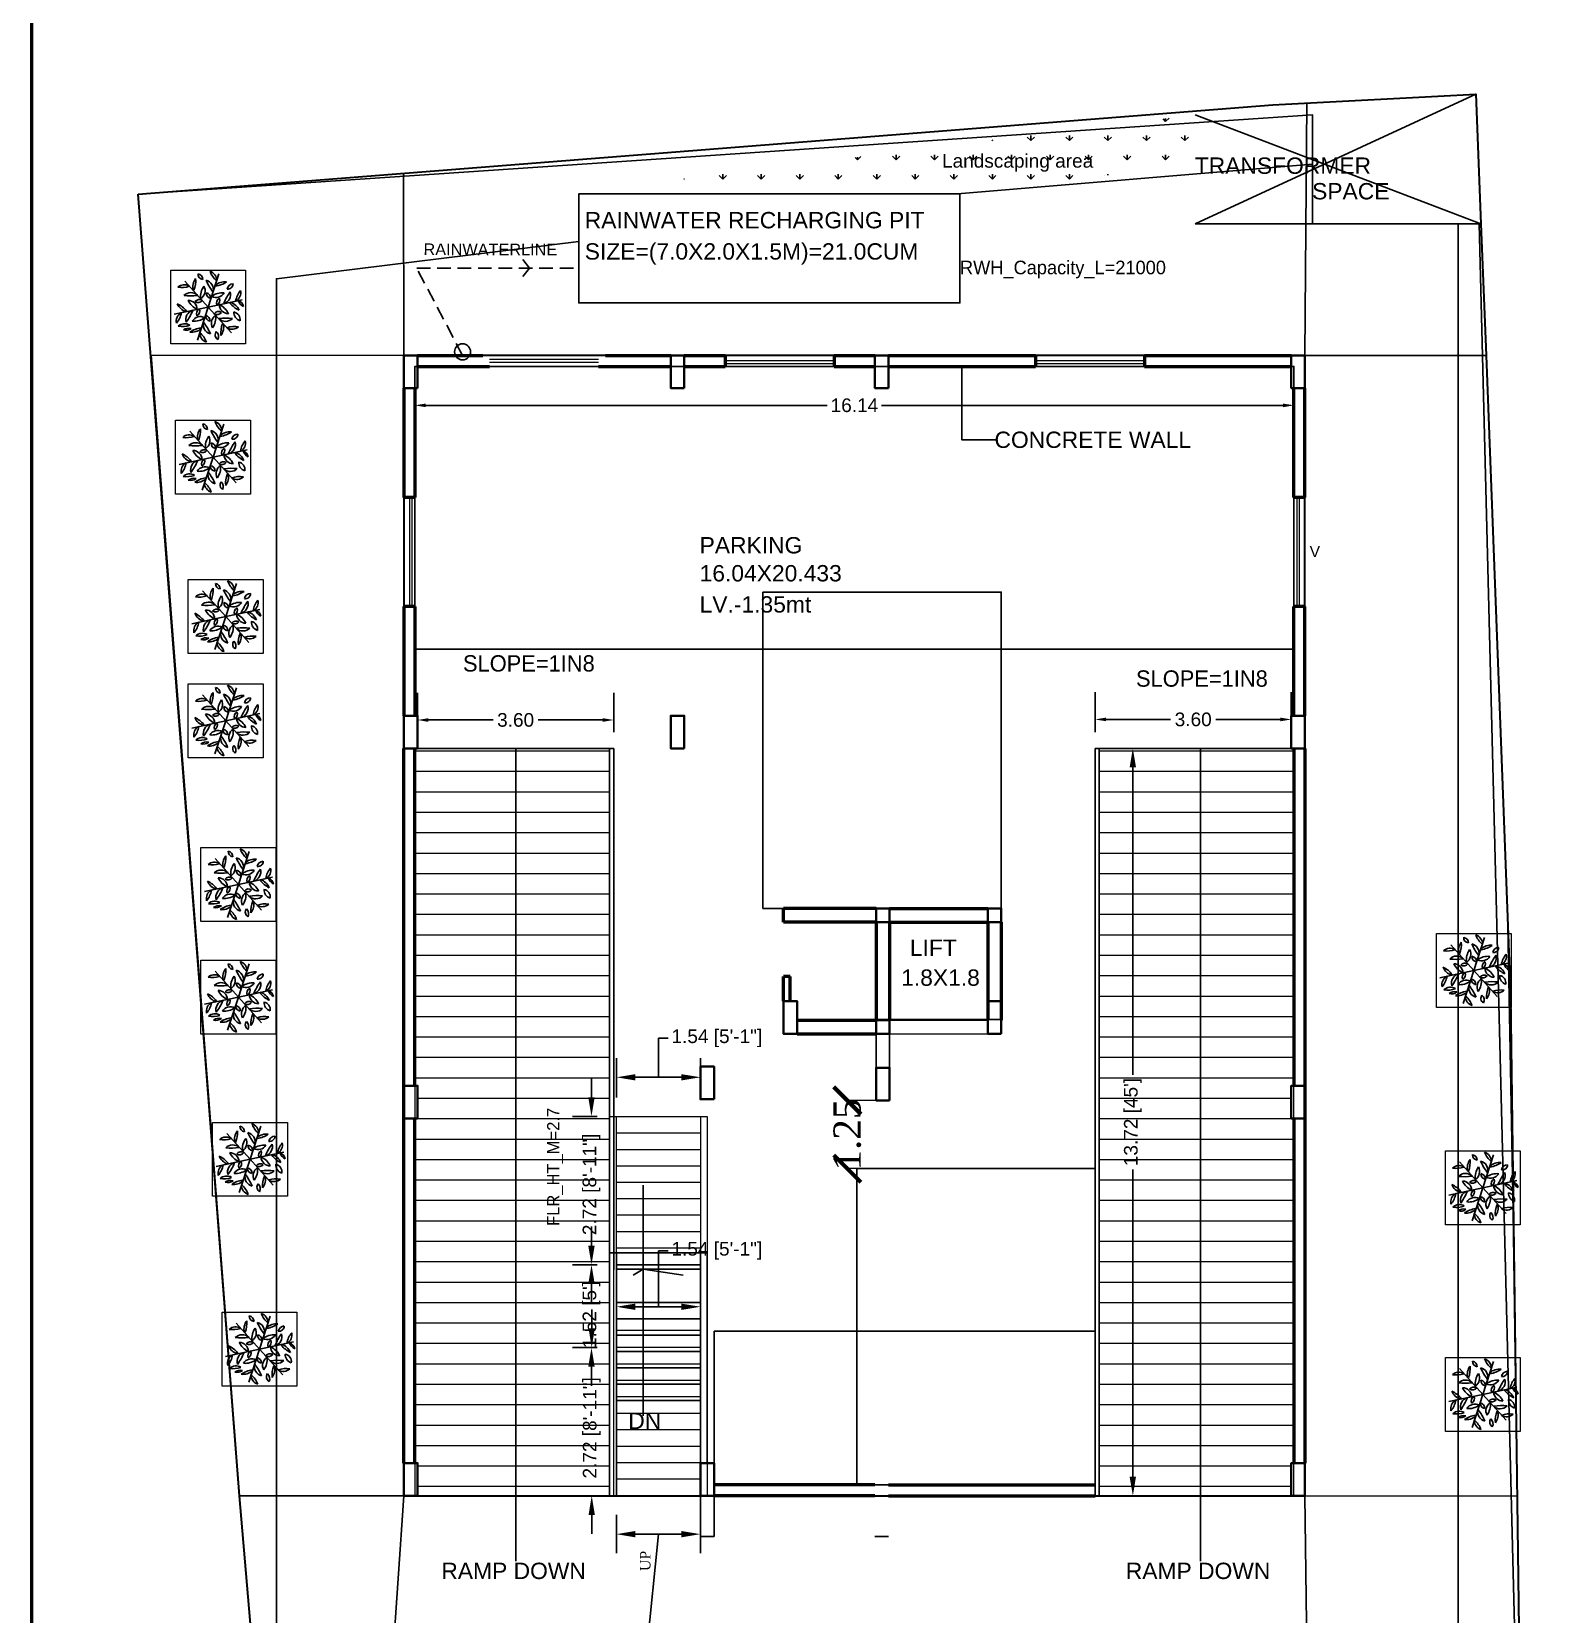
# Model space of a CAD drawing. Header units: metres. Extents: x 1218 to 1385, y 326 to 504.
# Drawn here: x 1217.89 to 1245.79, y 443.17 to 472.23 of the extents above; entities that cross this region are included whole.
import ezdxf

# ---------------------------------------------------------------- set-up
doc = ezdxf.new("R2010")
doc.units = ezdxf.units.M
doc.header["$MEASUREMENT"] = 0
for name, pattern in [('ACAD_ISO02W100', [15, 12, -3]), ('CONTINULUS', [0]), ('DASHED', [0]), ('DASHED2', [0.375, 0.25, -0.125])]:
    doc.linetypes.add(name, pattern=pattern)
doc.layers.add('BLK_1_COVERED_AREA', color=140, linetype='Continuous', lineweight=30, true_color=0x00bfff)
doc.layers.add('BLK_1_FLR_-1_STAIR_2_FLIGHT_1', color=7, linetype='Continuous', lineweight=0, true_color=0xffffff)
for name, color, linetype, lineweight in [('BLK_1_FLR_-1_BLT_UP_AREA', 41, 'DASHED', 9), ('BLK_1_FLR_-1_EXIT_WIDTH_DOOR', 7, 'Continuous', 0), ('BLK_1_FLR_-1_LIFT_1', 1, 'DASHED', 9), ('BLK_1_FLR_-1_STAIR_2', 7, 'Continuous', 0), ('BLK_1_FLR_-1_STAIR_2_FLIGHT_2', 7, 'Continuous', 0), ('BLK_1_FLR_-1_STAIR_2_LANDING_1', 7, 'Continuous', 0), ('BLK_1_FLR_0_VEHICLERAMP_1', 7, 'Continuous', 0), ('BLK_1_FLR_0_VEHICLERAMP_2', 7, 'Continuous', 0), ('BLK_1_LVL_0_BLDG_FOOT_PRINT', 1, 'DASHED', 9), ('FUR', 32, 'Continuous', 15), ('PLANTATION_TREECOVER', 7, 'Continuous', 0), ('PLOT_BOUNDARY', 3, 'Continuous', 30), ('TEXX', 4, 'Continuous', 35), ('wall', 92, 'Continuous', 50), ('win', 40, 'Continuous', 20)]:
    doc.layers.add(name, color=color, linetype=linetype, lineweight=lineweight)
for name, color, linetype, plot in [('BLK_1_FLR_-1_COVERED_PARKING', 7, 'Continuous', False), ('BLK_1_LVL_0_FRONT_SETBACK', 2, 'Continuous', False), ('BLK_1_LVL_0_REAR_SETBACK', 11, 'Continuous', False), ('BLK_1_LVL_0_SIDE_SETBACK1', 171, 'Continuous', False), ('RWH', 4, 'Continuous', False), ('SPECIAL_PARKING', 7, 'Continuous', False), ('TWO_WHEELER_PARKING', 7, 'Continuous', False)]:
    doc.layers.add(name, color=color, linetype=linetype, plot=plot)
doc.layers.add('BLK_1_LVL_0_SIDE_SETBACK2', color=7, linetype='Continuous', true_color=0x00cc33, plot=False)
for name, color, linetype in [('BLK_1_PLANTATION_GREENSTRIP', 7, 'Continuous'), ('DA parking', 7, 'Continuous'), ('Legend', 7, 'Continuous'), ('Text', 7, 'Continuous'), ('TREE', 94, 'Continuous')]:
    doc.layers.add(name, color=color, linetype=linetype)
doc.styles.add('MONOTXT', font='txt')
doc.styles.add('MtXpl_Georgia', font='georgiab.ttf')
doc.styles.add('PreDCRFont', font='arial.ttf', dxfattribs={"height": 0.25})
doc.styles.add('style2', font='arial.ttf', dxfattribs={"height": 0.25})
doc.styles.add('TNR', font='times.ttf', dxfattribs={"height": 0.5})
doc.dimstyles.new('ARCHANA', dxfattribs={"dimscale": 0, "dimtxt": 0.5, "dimasz": 0.5, "dimexe": 0, "dimexo": 0, "dimgap": 0, "dimtad": 0, "dimzin": 0, "dimdsep": 46, "dimtxsty": 'TNR', "dimblk": 'ARCHTICK', "dimcen": 0.09, "dimclrd": 36, "dimclre": 36, "dimclrt": 7, "dimadec": 0, "dimazin": 0, "dimtfac": 1, "dimtofl": 0, "dimtmove": 0, "dimatfit": 3, "dimldrblk": 'ARCHTICK', "dimfxl": 1, "dimfrac": 2, "dimtolj": 1, "dimtzin": 0, "dimlwd": -1, "dimlwe": -1, "dimarcsym": 0})
doc.dimstyles.new('Copy of Standard2', dxfattribs={"dimtxt": 0.25, "dimasz": 0.2, "dimexe": 0.5, "dimexo": 0.3, "dimgap": 0.09, "dimtad": 0, "dimtoh": 1, "dimzin": 0, "dimdsep": 46, "dimtxsty": 'PreDCRFont', "dimcen": 0.025, "dimdle": 0.1, "dimadec": 0, "dimazin": 0, "dimtfac": 1, "dimtofl": 0, "dimtmove": 2, "dimatfit": 3, "dimfxl": 0.18, "dimtolj": 1, "dimtzin": 0, "dimarcsym": 0})
doc.dimstyles.get("Standard").update_dxf_attribs({"dimtxt": 0.25, "dimasz": 0.35, "dimexe": 0.35, "dimexo": 0.35, "dimgap": 0.09, "dimtad": 0, "dimtoh": 1, "dimzin": 0, "dimdsep": 46, "dimtxsty": 'style2', "dimcen": 0.09, "dimadec": 0, "dimazin": 0, "dimtfac": 1, "dimtofl": 0, "dimtmove": 1, "dimatfit": 3, "dimfxl": 0.18, "dimtolj": 1, "dimtzin": 0, "dimarcsym": 0})
pattern_1 = [(180, (43.06304, -10.10116), (-1e-16, -0.375), [])]
pattern_2 = [(90, (55.36685, 0), (-0.35355339, 0.35355339), [0.09375, -0.61335678]), (45, (55.36685, 0), (-0.3535534, 0.3535534), [0.09375, -0.40625]), (135, (55.36685, 0), (-0.3535534, -0.3535534), [0.09375, -0.40625])]

# ---------------------------------------------------------------- blocks, each defined once
blk = doc.blocks.new('*D176')
at = {"layer": 'Defpoints', "color": 0, "transparency": 16777216}
for p in [(1228.576, 459.591), (1224.976, 459.07), (1228.576, 459.07)]:
    blk.add_point(p, dxfattribs=at)
at = {"layer": 'Text', "color": 0, "lineweight": -2, "transparency": 16777216}
for p, q in [((1224.976, 459.37), (1224.976, 460.091)), ((1228.576, 459.37), (1228.576, 460.091)), ((1225.176, 459.591), (1226.362, 459.591)), ((1228.376, 459.591), (1227.19, 459.591))]:
    blk.add_line(p, q, dxfattribs=at)
at = {"layer": 'Text', "color": 0, "transparency": 16777216}
for points in [[(1225.176, 459.624), (1225.176, 459.557), (1224.976, 459.591)], [(1228.376, 459.624), (1228.376, 459.557), (1228.576, 459.591)]]:
    blk.add_solid(points, dxfattribs=at)
at = {"layer": 'Text', "color": 0, "transparency": 16777216, "insert": (1226.776, 459.591), "char_height": 0.25, "attachment_point": 5, "style": 'PreDCRFont'}
blk.add_mtext('\\A1;3.60', dxfattribs=at)
blk = doc.blocks.new('*D175')
at = {"layer": 'Defpoints', "color": 0, "transparency": 16777216}
for p in [(1241.016, 459.601), (1237.416, 459.07), (1241.016, 459.07)]:
    blk.add_point(p, dxfattribs=at)
at = {"layer": 'Text', "color": 0, "lineweight": -2, "transparency": 16777216}
for p, q in [((1237.416, 459.37), (1237.416, 460.101)), ((1241.016, 459.37), (1241.016, 460.101)), ((1237.616, 459.601), (1238.802, 459.601)), ((1240.816, 459.601), (1239.63, 459.601))]:
    blk.add_line(p, q, dxfattribs=at)
at = {"layer": 'Text', "color": 0, "transparency": 16777216}
for points in [[(1237.616, 459.635), (1237.616, 459.568), (1237.416, 459.601)], [(1240.816, 459.635), (1240.816, 459.568), (1241.016, 459.601)]]:
    blk.add_solid(points, dxfattribs=at)
at = {"layer": 'Text', "color": 0, "transparency": 16777216, "insert": (1239.216, 459.601), "char_height": 0.25, "attachment_point": 5, "style": 'PreDCRFont'}
blk.add_mtext('\\A1;3.60', dxfattribs=at)
blk = doc.blocks.new('*D177')
at = {"layer": 'Defpoints', "color": 0, "linetype": 'Continuous', "transparency": 16777216}
for p in [(1237.416, 459.07), (1237.416, 445.35), (1238.108, 445.35)]:
    blk.add_point(p, dxfattribs=at)
at = {"layer": 'win', "color": 0, "linetype": 'Continuous', "lineweight": -2, "transparency": 16777216}
for p, q in [((1237.958, 459.07), (1238.458, 459.07)), ((1238.108, 458.72), (1238.108, 453.079)), ((1238.108, 445.7), (1238.108, 451.34)), ((1237.958, 445.35), (1238.458, 445.35))]:
    blk.add_line(p, q, dxfattribs=at)
at = {"layer": 'win', "color": 0, "linetype": 'Continuous', "transparency": 16777216}
for points in [[(1238.049, 458.72), (1238.166, 458.72), (1238.108, 459.07)], [(1238.049, 445.7), (1238.166, 445.7), (1238.108, 445.35)]]:
    blk.add_solid(points, dxfattribs=at)
at = {"layer": 'win', "color": 0, "linetype": 'Continuous', "transparency": 16777216, "insert": (1238.108, 452.21), "char_height": 0.25, "attachment_point": 5, "rotation": 90, "style": 'style2'}
blk.add_mtext("\\A1;13.72 [45']", dxfattribs=at)
blk = doc.blocks.new('*D174')
at = {"layer": 'Defpoints', "color": 0, "transparency": 16777216}
for p in [(1224.926, 465.683), (1241.066, 465.683), (1241.066, 465.367)]:
    blk.add_point(p, dxfattribs=at)
at = {"layer": 'Text', "color": 0, "lineweight": -2, "transparency": 16777216}
for p, q in [((1224.926, 465.383), (1224.926, 464.867)), ((1225.126, 465.367), (1232.496, 465.367)), ((1240.866, 465.367), (1233.495, 465.367)), ((1241.066, 465.383), (1241.066, 464.867))]:
    blk.add_line(p, q, dxfattribs=at)
at = {"layer": 'Text', "color": 0, "transparency": 16777216}
for points in [[(1225.126, 465.4), (1225.126, 465.333), (1224.926, 465.367)], [(1240.866, 465.4), (1240.866, 465.333), (1241.066, 465.367)]]:
    blk.add_solid(points, dxfattribs=at)
at = {"layer": 'Text', "color": 0, "transparency": 16777216, "insert": (1232.996, 465.367), "char_height": 0.25, "attachment_point": 5, "style": 'PreDCRFont'}
blk.add_mtext('\\A1;16.14', dxfattribs=at)
blk = doc.blocks.new('*D169')
at = {"layer": 'BLK_1_FLR_-1_STAIR_2_FLIGHT_1', "color": 0, "lineweight": -2, "transparency": 16777216}
for p, q in [((1228.173, 448.421), (1228.173, 448.771)), ((1228.276, 448.071), (1227.823, 448.071)), ((1228.276, 445.35), (1227.823, 445.35)), ((1228.173, 445), (1228.173, 444.65))]:
    blk.add_line(p, q, dxfattribs=at)
at = {"layer": 'BLK_1_FLR_-1_STAIR_2_FLIGHT_1', "color": 0, "transparency": 16777216}
for points in [[(1228.115, 448.421), (1228.231, 448.421), (1228.173, 448.071)], [(1228.115, 445), (1228.231, 445), (1228.173, 445.35)]]:
    blk.add_solid(points, dxfattribs=at)
at = {"layer": 'Defpoints', "color": 0, "transparency": 16777216}
for p in [(1228.173, 448.071), (1228.626, 448.071), (1228.626, 445.35)]:
    blk.add_point(p, dxfattribs=at)
at = {"layer": 'BLK_1_FLR_-1_STAIR_2_FLIGHT_1', "color": 0, "transparency": 16777216, "insert": (1228.173, 446.597), "char_height": 0.25, "attachment_point": 5, "rotation": 90, "style": 'style2'}
blk.add_mtext('\\A1;2.72 [8\'-11"]', dxfattribs=at)
blk = doc.blocks.new('*D170')
at = {"layer": 'BLK_1_FLR_-1_STAIR_2_FLIGHT_1', "color": 0, "lineweight": -2, "transparency": 16777216}
for p, q in [((1228.626, 445), (1228.626, 444.295)), ((1230.168, 445), (1230.168, 444.295)), ((1228.976, 444.645), (1229.818, 444.645)), ((1229.397, 444.645), (1229.096, 441.676)), ((1229.096, 441.676), (1228.916, 441.676))]:
    blk.add_line(p, q, dxfattribs=at)
at = {"layer": 'BLK_1_FLR_-1_STAIR_2_FLIGHT_1', "color": 0, "transparency": 16777216}
for points in [[(1228.976, 444.704), (1228.976, 444.587), (1228.626, 444.645)], [(1229.818, 444.704), (1229.818, 444.587), (1230.168, 444.645)]]:
    blk.add_solid(points, dxfattribs=at)
at = {"layer": 'Defpoints', "color": 0, "transparency": 16777216}
for p in [(1228.626, 445.35), (1230.168, 445.35), (1230.168, 444.645)]:
    blk.add_point(p, dxfattribs=at)
at = {"layer": 'BLK_1_FLR_-1_STAIR_2_FLIGHT_1', "color": 0, "transparency": 16777216, "insert": (1228.023, 441.676), "char_height": 0.25, "attachment_point": 5, "style": 'style2'}
blk.add_mtext('\\A1;1.54 [5\'-1"]', dxfattribs=at)
blk = doc.blocks.new('*D171')
at = {"layer": 'BLK_1_FLR_-1_STAIR_2_FLIGHT_2', "color": 0, "lineweight": -2, "transparency": 16777216}
for p, q in [((1228.169, 452.663), (1228.169, 453.013)), ((1228.276, 452.313), (1227.819, 452.313)), ((1228.276, 449.591), (1227.819, 449.591)), ((1228.169, 449.241), (1228.169, 448.891))]:
    blk.add_line(p, q, dxfattribs=at)
at = {"layer": 'BLK_1_FLR_-1_STAIR_2_FLIGHT_2', "color": 0, "transparency": 16777216}
for points in [[(1228.11, 452.663), (1228.227, 452.663), (1228.169, 452.313)], [(1228.11, 449.241), (1228.227, 449.241), (1228.169, 449.591)]]:
    blk.add_solid(points, dxfattribs=at)
at = {"layer": 'Defpoints', "color": 0, "transparency": 16777216}
for p in [(1228.626, 452.313), (1228.169, 449.591), (1228.626, 449.591)]:
    blk.add_point(p, dxfattribs=at)
at = {"layer": 'BLK_1_FLR_-1_STAIR_2_FLIGHT_2', "color": 0, "transparency": 16777216, "insert": (1228.169, 451.065), "char_height": 0.25, "attachment_point": 5, "rotation": 90, "style": 'style2'}
blk.add_mtext('\\A1;2.72 [8\'-11"]', dxfattribs=at)
blk = doc.blocks.new('*D172')
at = {"layer": 'BLK_1_FLR_-1_STAIR_2_FLIGHT_2', "color": 0, "lineweight": -2, "transparency": 16777216}
for p, q in [((1229.397, 453.032), (1229.397, 453.748)), ((1229.397, 453.748), (1229.577, 453.748)), ((1228.626, 452.663), (1228.626, 453.382)), ((1230.168, 452.663), (1230.168, 453.382)), ((1228.976, 453.032), (1229.818, 453.032))]:
    blk.add_line(p, q, dxfattribs=at)
at = {"layer": 'BLK_1_FLR_-1_STAIR_2_FLIGHT_2', "color": 0, "transparency": 16777216}
for points in [[(1228.976, 453.09), (1228.976, 452.974), (1228.626, 453.032)], [(1229.818, 453.09), (1229.818, 452.974), (1230.168, 453.032)]]:
    blk.add_solid(points, dxfattribs=at)
at = {"layer": 'Defpoints', "color": 0, "transparency": 16777216}
for p in [(1230.168, 453.032), (1228.626, 452.313), (1230.168, 452.313)]:
    blk.add_point(p, dxfattribs=at)
at = {"layer": 'BLK_1_FLR_-1_STAIR_2_FLIGHT_2', "color": 0, "transparency": 16777216, "insert": (1230.47, 453.748), "char_height": 0.25, "attachment_point": 5, "style": 'style2'}
blk.add_mtext('\\A1;1.54 [5\'-1"]', dxfattribs=at)
blk = doc.blocks.new('*D178')
at = {"layer": 'BLK_1_FLR_-1_STAIR_2_LANDING_1', "color": 0, "lineweight": -2, "transparency": 16777216}
for p, q in [((1229.397, 448.82), (1229.397, 449.846)), ((1229.397, 449.846), (1229.577, 449.846)), ((1228.626, 448.732), (1228.626, 449.17)), ((1230.168, 448.732), (1230.168, 449.17)), ((1229.818, 448.82), (1228.976, 448.82))]:
    blk.add_line(p, q, dxfattribs=at)
at = {"layer": 'BLK_1_FLR_-1_STAIR_2_LANDING_1', "color": 0, "transparency": 16777216}
for points in [[(1228.976, 448.878), (1228.976, 448.761), (1228.626, 448.82)], [(1229.818, 448.878), (1229.818, 448.761), (1230.168, 448.82)]]:
    blk.add_solid(points, dxfattribs=at)
at = {"layer": 'Defpoints', "color": 0, "transparency": 16777216}
for p in [(1228.626, 448.82), (1228.626, 448.382), (1230.168, 448.382)]:
    blk.add_point(p, dxfattribs=at)
at = {"layer": 'BLK_1_FLR_-1_STAIR_2_LANDING_1', "color": 0, "transparency": 16777216, "insert": (1230.47, 449.846), "char_height": 0.25, "attachment_point": 5, "style": 'style2'}
blk.add_mtext('\\A1;1.54 [5\'-1"]', dxfattribs=at)
blk = doc.blocks.new('*D173')
at = {"layer": 'BLK_1_FLR_-1_STAIR_2_LANDING_1', "color": 0, "lineweight": -2, "transparency": 16777216}
for p, q in [((1228.169, 449.941), (1228.169, 450.291)), ((1228.276, 449.591), (1227.819, 449.591)), ((1228.276, 448.071), (1227.819, 448.071)), ((1228.169, 447.721), (1228.169, 447.371))]:
    blk.add_line(p, q, dxfattribs=at)
at = {"layer": 'BLK_1_FLR_-1_STAIR_2_LANDING_1', "color": 0, "transparency": 16777216}
for points in [[(1228.11, 449.941), (1228.227, 449.941), (1228.169, 449.591)], [(1228.11, 447.721), (1228.227, 447.721), (1228.169, 448.071)]]:
    blk.add_solid(points, dxfattribs=at)
at = {"layer": 'Defpoints', "color": 0, "transparency": 16777216}
for p in [(1228.169, 449.591), (1228.626, 449.591), (1228.626, 448.071)]:
    blk.add_point(p, dxfattribs=at)
at = {"layer": 'BLK_1_FLR_-1_STAIR_2_LANDING_1', "color": 0, "transparency": 16777216, "insert": (1228.169, 448.676), "char_height": 0.25, "attachment_point": 5, "rotation": 90, "style": 'style2'}
blk.add_mtext("\\A1;1.52 [5']", dxfattribs=at)
blk = doc.blocks.new('A$C6F0F3F3F')
at = {"layer": 'TREE'}
for points in [[(11.43, 11.79, 0), (15.03, 22.9, 0)], [(11.43, 11.79, 0), (3.61, 20.47, 0)], [(11.43, 11.79, 0), (0, 9.36, 0)], [(11.43, 11.79, 0), (7.82, 0.68, 0)], [(11.43, 11.79, 0), (22.85, 14.22, 0)], [(11.43, 11.79, 0), (19.25, 3.11, 0)]]:
    blk.add_polyline3d(points, dxfattribs=at)
for centre, radius, start, end in [((11.12, 18.41), 4.91, 143.3521, 190.9965), ((-1.26, 20.59), 8.47, 338.197, 5.0866), ((9.76, 22.83), 1.77, 176.5427, 264.4723), ((7.67, 21.03), 1.93, 0.9077, 80.1073), ((19.33, 26.48), 7.79, 200.3878, 229.0632), ((11.02, 20.65), 3.28, 359.75, 72.0497), ((3.43, 16), 3.28, 59.75, 132.0497), ((2.53, 26.11), 7.79, 260.3878, 289.0632), ((5.62, 13.36), 3.27, 47.2702, 135.7188), ((15.09, 15.24), 6.23, 145.1527, 185.9348), ((7.19, 17.28), 3.18, 302.4729, 28.6145), ((27.78, 28.31), 18.68, 203.8113, 217.5003), ((9.89, 17.6), 3.27, 347.2702, 75.7188), ((12.53, 16.44), 1.77, 176.5427, 264.4723), ((10.44, 14.65), 1.93, 0.9077, 80.1073), ((16.25, 10.34), 6.23, 85.1527, 125.9348), ((14.06, 18.2), 3.18, 242.4729, 328.6145), ((17.01, 15.37), 4.91, 83.3521, 130.9965), ((12.71, 27.17), 8.47, 278.197, 305.0866), ((15.69, 16.03), 3.27, 287.2702, 15.7188), ((33.91, 5.89), 18.68, 143.8113, 157.5003), ((17.97, 19.6), 1.81, 262.8639, 358.5782), ((19.84, 17.43), 2.13, 91.7015, 169.7406), ((28.28, 12.33), 7.79, 140.3878, 169.0632), ((19.07, 16.61), 3.28, 299.75, 12.0497), ((-2.54, 5.21), 8.47, 38.197, 65.0866), ((5.54, 14.84), 4.91, 203.3521, 250.9965), ((5.3, 34.22), 18.68, 263.8113, 277.5003), ((7.16, 7.55), 3.27, 107.2702, 195.7188), ((4.56, 10.87), 3.18, 2.4729, 88.6145), ((10.27, 16.69), 6.23, 205.1527, 245.9348), ((8.46, 12.36), 1.93, 60.9077, 140.1073), ((7.95, 15.07), 1.77, 236.5427, 324.4723), ((9.45, 9.5), 1.93, 120.9077, 200.1073), ((6.85, 10.42), 1.77, 296.5427, 24.4723), ((16.01, 13.16), 1.77, 116.5427, 204.4723), ((13.41, 14.08), 1.93, 300.9077, 20.1073), ((12.58, 6.89), 6.23, 25.1527, 65.9348), ((18.29, 12.71), 3.18, 182.4729, 268.6145), ((25.39, 18.37), 8.47, 218.197, 245.0866), ((17.32, 8.74), 4.91, 23.3521, 70.9965), ((24.57, 14.82), 3.16, 196.0238, 246.0109), ((20.58, 11.34), 2.77, 12.2233, 69.8114), ((3.95, 7.01), 3.28, 119.75, 192.0497), ((-5.26, 11.29), 7.79, 320.3878, 349.0632), ((3.55, 2.89), 3.28, 59.75, 132.0497), ((2.66, 13), 7.79, 260.3878, 289.0632), ((-11.06, 17.69), 18.68, 323.8113, 337.5003), ((8.79, 5.38), 3.18, 62.4729, 148.6145), ((6.61, 13.24), 6.23, 265.1527, 305.9348), ((12.97, 5.98), 3.27, 167.2702, 255.7188), ((-4.93, -4.73), 18.68, 23.8113, 37.5003), ((10.32, 7.14), 1.77, 356.5427, 84.4723), ((12.42, 8.93), 1.93, 180.9077, 260.1073), ((15.66, 6.3), 3.18, 122.4729, 208.6145), ((7.76, 8.34), 6.23, 325.1527, 5.9348), ((14.9, 8.51), 1.77, 56.5427, 144.4723), ((14.4, 11.22), 1.93, 240.9077, 320.1073), ((17.23, 10.22), 3.27, 227.2702, 315.7188), ((17.56, -10.64), 18.68, 83.8113, 97.5003), ((24.11, 2.99), 8.47, 158.197, 185.0866), ((11.73, 5.17), 4.91, 323.3521, 10.9965), ((19.55, 7.58), 2.59, 350.709, 79.1064), ((23.1, 10.05), 3.05, 178.6571, 251.1583), ((4.95, 1.52), 3.16, 76.0238, 126.0109), ((3.94, 6.72), 2.77, 252.2233, 309.8114), ((10.14, -3.59), 8.47, 98.197, 125.0866), ((5.84, 8.21), 4.91, 263.3521, 310.9965), ((11.84, 3.12), 3.28, 179.75, 252.0497), ((3.53, -2.71), 7.79, 20.3878, 49.0632), ((15.58, 2.45), 1.81, 142.8639, 238.5782), ((12.76, 1.91), 2.13, 331.7015, 49.7406), ((19.43, 7.58), 3.28, 239.75, 312.0497), ((20.32, -2.53), 7.79, 80.3878, 109.0632)]:
    blk.add_arc(centre, radius, start, end, dxfattribs=at)
blk = doc.blocks.new('_ArchTick')
at = {"color": 0, "linetype": 'ByBlock', "const_width": 0.15}
blk.add_lwpolyline([(-0.5, -0.5), (0.5, 0.5)], dxfattribs=at)
blk = doc.blocks.new('*D180')
at = {"layer": 'BLK_1_FLR_-1_EXIT_WIDTH_DOOR', "color": 36, "ltscale": 0.5, "transparency": 16777216}
for p, q in [((1233.518, 452.606), (1232.866, 452.606)), ((1232.866, 452.606), (1232.866, 452.559)), ((1232.866, 451.355), (1232.866, 451.402)), ((1233.518, 451.355), (1232.866, 451.355))]:
    blk.add_line(p, q, dxfattribs=at)
at = {"layer": 'Defpoints', "color": 0, "ltscale": 0.5, "transparency": 16777216}
for p in [(1233.518, 452.606), (1232.866, 451.355), (1233.518, 451.355)]:
    blk.add_point(p, dxfattribs=at)
at = {"layer": 'BLK_1_FLR_-1_EXIT_WIDTH_DOOR', "color": 36, "ltscale": 0.5, "transparency": 16777216, "xscale": 0.5, "yscale": 0.5, "zscale": 0.5}
for p, rotation in [((1232.866, 452.606), 90), ((1232.866, 451.355), 270)]:
    blk.add_blockref('_ArchTick', p, dxfattribs=dict(at, rotation=rotation))
at = {"layer": 'BLK_1_FLR_-1_EXIT_WIDTH_DOOR', "color": 7, "ltscale": 0.5, "transparency": 16777216, "insert": (1232.866, 451.981), "char_height": 0.5, "attachment_point": 5, "rotation": 90, "style": 'TNR'}
blk.add_mtext('\\A1;1.25', dxfattribs=at)

msp = doc.modelspace()

# ---------------------------------------------------------------- hatches: boundary and pattern name
at = {"layer": 'Text', "linetype": 'Continuous'}
h = msp.add_hatch(dxfattribs=at)
h.set_pattern_fill('GRASS', color=256, scale=0.5)
h.set_pattern_definition(pattern_2)
h.paths.add_polyline_path([(1239.2509, 469.7945), (1239.2509, 470.7016), (1234.8212, 470.1464), (1234.9331, 469.2534)])
h = msp.add_hatch(dxfattribs=at)
h.set_pattern_fill('GRASS', color=256, scale=0.5)
h.set_pattern_definition(pattern_2)
h.paths.add_polyline_path([(1234.8212, 470.1464), (1227.9294, 469.2828), (1227.9338, 469.2476), (1234.8867, 469.2476), (1234.9331, 469.2534)])
at = {"layer": 'win', "linetype": 'Continuous'}
h = msp.add_hatch(dxfattribs=at)
h.set_pattern_fill('ANSI31', color=256, scale=3, angle=135)
h.set_pattern_definition(pattern_1)
h.paths.add_polyline_path([(1228.5011, 459.0696), (1226.7806, 459.0696), (1226.7806, 445.3496), (1228.5011, 445.3496)])
h.paths.add_polyline_path([(1224.9761, 452.2781), (1224.9261, 452.2781), (1224.9261, 445.9496), (1224.9761, 445.9496), (1224.9761, 445.3496), (1226.7806, 445.3496), (1226.7806, 459.0696), (1224.9261, 459.0696), (1224.9261, 452.8781), (1224.9761, 452.8781)])
h = msp.add_hatch(dxfattribs=at)
h.set_pattern_fill('ANSI31', color=256, scale=3, angle=135)
h.set_pattern_definition(pattern_1)
h.paths.add_polyline_path([(1239.3475, 459.0696), (1237.4908, 459.0696), (1237.4908, 445.3496), (1239.3475, 445.3496)])
h.paths.add_polyline_path([(1241.0658, 452.2781), (1241.0158, 452.2781), (1241.0158, 452.8781), (1241.0658, 452.8781), (1241.0658, 459.0696), (1239.3475, 459.0696), (1239.3475, 445.3496), (1241.0158, 445.3496), (1241.0158, 445.9496), (1241.0658, 445.9496)])

# ---------------------------------------------------------------- linework, layer by layer
at = {"linetype": 'Continuous'}
for p, q in [((1224.9761, 459.0696), (1228.5761, 459.0696)), ((1226.7806, 444.1474), (1226.7806, 459.0696)), ((1228.5011, 445.3496), (1228.5011, 459.0696)), ((1228.5761, 449.4996), (1228.5761, 459.0696)), ((1237.4158, 445.3496), (1237.4158, 459.0696)), ((1237.4158, 459.0696), (1241.0158, 459.0696)), ((1237.4908, 445.3496), (1237.4908, 459.0696)), ((1239.3475, 444.1474), (1239.3475, 459.0696)), ((1230.2934, 449.8101), (1228.5761, 449.8101)), ((1228.6261, 445.3496), (1228.6261, 449.8101)), ((1230.1684, 449.5101), (1228.6261, 449.5101)), ((1230.1684, 448.8996), (1228.6261, 448.8996)), ((1230.1684, 448.5996), (1228.6261, 448.5996)), ((1230.1684, 448.2996), (1228.6261, 448.2996)), ((1230.1684, 447.9996), (1228.6261, 447.9996)), ((1230.1684, 447.6996), (1228.6261, 447.6996)), ((1230.1684, 447.3996), (1228.6261, 447.3996)), ((1230.1684, 447.0996), (1228.6261, 447.0996)), ((1224.9761, 445.3496), (1230.1684, 445.3496)), ((1228.5111, 445.3496), (1230.4184, 445.3496)), ((1230.4184, 445.3496), (1230.4184, 444.5996)), ((1237.4158, 445.3496), (1241.0158, 445.3496)), ((1233.6225, 444.5996), (1233.3725, 444.5996))]:
    msp.add_line(p, q, dxfattribs=at)
at = {"color": 7, "linetype": 'Continuous'}
for p, q in [((1233.3925, 453.8324), (1233.3925, 453.2062)), ((1233.6425, 453.8324), (1233.6425, 453.2062))]:
    msp.add_line(p, q, dxfattribs=at)
at = {"color": 1, "linetype": 'Continuous'}
msp.add_lwpolyline([(1235.6925, 454.0928), (1233.3925, 454.0928), (1233.3925, 456.1324), (1235.6925, 456.1324)], close=True, dxfattribs=at)
at = {"linetype": 'Continuous'}
msp.add_lwpolyline([(1229.1202, 451.0519), (1229.1202, 446.8178)], dxfattribs=at)
at = {"layer": 'BLK_1_COVERED_AREA', "linetype": 'CONTINULUS', "ltscale": 0.05}
msp.add_lwpolyline([(1241.2658, 466.2826), (1224.7261, 466.2826), (1224.7261, 445.3496), (1241.2658, 445.3496)], close=True, dxfattribs=at)
at = {"layer": 'BLK_1_FLR_-1_BLT_UP_AREA', "color": 41, "linetype": 'Continuous'}
msp.add_lwpolyline([(1241.2658, 466.2826), (1224.7261, 466.2826), (1224.7261, 445.3496), (1241.2658, 445.3496)], close=True, dxfattribs=at)
at = {"layer": 'BLK_1_FLR_-1_COVERED_PARKING', "linetype": 'Continuous'}
msp.add_lwpolyline([(1241.2658, 466.2826), (1224.7261, 466.2826), (1224.7261, 445.3496), (1241.2658, 445.3496)], close=True, dxfattribs=at)
at = {"layer": 'BLK_1_FLR_-1_LIFT_1', "color": 1, "linetype": 'Continuous'}
msp.add_lwpolyline([(1235.4425, 455.8824), (1233.6425, 455.8824), (1233.6425, 454.0928), (1235.4425, 454.0928)], close=True, dxfattribs=at)
at = {"layer": 'BLK_1_FLR_-1_STAIR_2'}
msp.add_lwpolyline([(1228.5011, 445.3496), (1228.5011, 452.3129), (1230.2934, 452.3129), (1230.2934, 445.3496), (1228.6261, 445.3496)], close=True, dxfattribs=at)
at = {"layer": 'BLK_1_FLR_-1_STAIR_2_FLIGHT_1', "color": 3}
for p, q in [((1230.1684, 448.0712), (1228.6261, 448.0712)), ((1230.1684, 447.7688), (1228.6261, 447.7688)), ((1230.1684, 447.4664), (1228.6261, 447.4664)), ((1230.1684, 447.164), (1228.6261, 447.164)), ((1230.1684, 446.8616), (1228.6261, 446.8616)), ((1230.1684, 446.5592), (1228.6261, 446.5592)), ((1230.1684, 446.2568), (1228.6261, 446.2568)), ((1230.1684, 445.9544), (1228.6261, 445.9544)), ((1230.1684, 445.652), (1228.6261, 445.652)), ((1230.1684, 445.3496), (1228.6261, 445.3496))]:
    msp.add_line(p, q, dxfattribs=at)
at = {"layer": 'BLK_1_FLR_-1_STAIR_2_FLIGHT_1'}
msp.add_lwpolyline([(1228.6261, 445.3496), (1230.1684, 445.3496), (1230.1684, 448.0712), (1228.6261, 448.0712), (1228.6261, 445.3496)], close=True, dxfattribs=at)
at = {"layer": 'BLK_1_FLR_-1_STAIR_2_FLIGHT_2', "color": 3}
for p, q in [((1228.6261, 452.3129), (1230.1684, 452.3129)), ((1228.6261, 452.0105), (1230.1684, 452.0105)), ((1228.6261, 451.7081), (1230.1684, 451.7081)), ((1228.6261, 451.4057), (1230.1684, 451.4057)), ((1230.1684, 451.1033), (1228.6261, 451.1033)), ((1230.1684, 450.8009), (1228.6261, 450.8009)), ((1230.1684, 450.4985), (1228.6261, 450.4985)), ((1230.1684, 450.1961), (1228.6261, 450.1961)), ((1230.1684, 449.8937), (1228.6261, 449.8937)), ((1230.1684, 449.5913), (1228.6261, 449.5913))]:
    msp.add_line(p, q, dxfattribs=at)
at = {"layer": 'BLK_1_FLR_-1_STAIR_2_FLIGHT_2'}
msp.add_lwpolyline([(1230.1684, 452.3129), (1230.1684, 449.5913), (1228.6261, 449.5913), (1228.6261, 452.3129), (1230.1684, 452.3129)], close=True, dxfattribs=at)
at = {"layer": 'BLK_1_FLR_-1_STAIR_2_LANDING_1'}
msp.add_lwpolyline([(1228.6261, 448.3817), (1228.6261, 449.5913), (1230.1684, 449.5913), (1230.1684, 448.3817), (1228.6261, 448.3817)], close=True, dxfattribs=at)
at = {"layer": 'BLK_1_FLR_0_VEHICLERAMP_1', "linetype": 'Continuous'}
msp.add_lwpolyline([(1228.5761, 459.0696), (1224.9271, 459.0696), (1224.9271, 445.3496), (1228.5761, 445.3496)], close=True, dxfattribs=at)
at = {"layer": 'BLK_1_FLR_0_VEHICLERAMP_2', "linetype": 'Continuous'}
msp.add_lwpolyline([(1241.0658, 459.0696), (1237.4169, 459.0696), (1237.4169, 445.3496), (1241.0658, 445.3496)], close=True, dxfattribs=at)
at = {"layer": 'BLK_1_LVL_0_BLDG_FOOT_PRINT', "color": 41, "linetype": 'CONTINULUS', "ltscale": 0.05}
msp.add_lwpolyline([(1241.2658, 466.2826), (1224.7261, 466.2826), (1224.7261, 445.3496), (1241.2658, 445.3496)], close=True, dxfattribs=at)
at = {"layer": 'BLK_1_LVL_0_FRONT_SETBACK', "color": 2}
msp.add_lwpolyline([(1241.2658, 445.3496), (1224.7261, 445.3496), (1224.308, 439.2817), (1241.3786, 436.9416)], close=True, dxfattribs=at)
at = {"layer": 'BLK_1_LVL_0_REAR_SETBACK', "color": 11}
msp.add_lwpolyline([(1241.2658, 466.2826), (1224.7261, 466.2826), (1224.717, 469.6245), (1240.6802, 470.8807), (1241.3006, 470.9135)], close=True, dxfattribs=at)
at = {"layer": 'BLK_1_LVL_0_SIDE_SETBACK1', "color": 171}
msp.add_lwpolyline([(1224.7261, 466.2826), (1220.0816, 466.2868), (1221.7086, 445.3479), (1224.7261, 445.3496), (1224.7261, 466.2826)], close=True, dxfattribs=at)
at = {"layer": 'BLK_1_LVL_0_SIDE_SETBACK2', "color": 102}
msp.add_lwpolyline([(1245.1625, 445.3449), (1241.2658, 445.3496), (1241.2659, 466.2826), (1244.5921, 466.2826), (1244.99, 455.8134), (1245.0923, 450.5631)], close=True, dxfattribs=at)
at = {"layer": 'BLK_1_PLANTATION_GREENSTRIP', "linetype": 'CONTINULUS', "ltscale": 0.05}
for points in [[(1241.4051, 469.7945), (1241.4051, 470.7016), (1219.8469, 469.2412), (1221.7086, 445.3479), (1222.2041, 439.5701), (1222.3845, 439.5429), (1222.3845, 467.6898), (1227.9338, 468.3764), (1227.9338, 469.2476), (1234.8867, 469.2476), (1241.4051, 469.7945)], [(1244.0784, 468.7016), (1244.4688, 468.7016), (1245.2828, 436.4064), (1240.6482, 436.7815), (1240.6482, 439.5701), (1244.0784, 439.5701), (1244.0784, 468.7016)]]:
    msp.add_lwpolyline(points, close=True, dxfattribs=at)
at = {"layer": 'DA parking', "linetype": 'CONTINULUS', "ltscale": 0.05}
for points in [[(1231.3161, 461.9379), (1235.6925, 461.9379), (1235.6925, 456.1324), (1231.3161, 456.1324)], [(1233.0394, 451.3551), (1237.4158, 451.3551), (1237.4158, 445.5496), (1233.0394, 445.5496)]]:
    msp.add_lwpolyline(points, close=True, dxfattribs=at)
at = {"layer": 'PLANTATION_TREECOVER', "color": 2, "ltscale": 0.5}
for points in [[(1220.4457, 467.8504), (1221.8185, 467.8504), (1221.8185, 466.4939), (1220.4457, 466.4939)], [(1220.5341, 465.0946), (1221.9069, 465.0946), (1221.9069, 463.7381), (1220.5341, 463.7381)], [(1220.7666, 462.1679), (1222.1394, 462.1679), (1222.1394, 460.8114), (1220.7666, 460.8114)], [(1220.7666, 460.2544), (1222.1394, 460.2544), (1222.1394, 458.8979), (1220.7666, 458.8979)], [(1243.6838, 455.6708), (1245.0566, 455.6708), (1245.0566, 454.3143), (1243.6838, 454.3143)], [(1243.8459, 451.6813), (1245.2188, 451.6813), (1245.2188, 450.3248), (1243.8459, 450.3248)]]:
    msp.add_lwpolyline(points, close=True, dxfattribs=at)
at = {"layer": 'PLANTATION_TREECOVER', "color": 3, "ltscale": 0.5}
for points in [[(1220.999, 457.2511), (1222.3718, 457.2511), (1222.3718, 455.8946), (1220.999, 455.8946)], [(1220.999, 455.1833), (1222.3718, 455.1833), (1222.3718, 453.8268), (1220.999, 453.8268)], [(1221.2128, 452.2052), (1222.5856, 452.2052), (1222.5856, 450.8486), (1221.2128, 450.8486)], [(1243.8459, 447.8888), (1245.2188, 447.8888), (1245.2188, 446.5323), (1243.8459, 446.5323)]]:
    msp.add_lwpolyline(points, close=True, dxfattribs=at)
at = {"layer": 'PLANTATION_TREECOVER', "color": 1, "ltscale": 0.5}
msp.add_lwpolyline([(1221.3866, 448.7206), (1222.7594, 448.7206), (1222.7594, 447.364), (1221.3866, 447.364)], close=True, dxfattribs=at)
at = {"layer": 'PLOT_BOUNDARY', "linetype": 'CONTINULUS', "ltscale": 0.05}
msp.add_lwpolyline([(1219.8469, 469.2412), (1240.6802, 470.8807), (1244.4051, 471.0776), (1244.4977, 468.7016), (1244.5921, 466.2826), (1245.039, 454.5225), (1245.2828, 436.4064), (1222.2041, 439.5701), (1221.7086, 445.3479), (1219.8469, 469.2412)], close=True, dxfattribs=at)
at = {"layer": 'RWH', "color": 4}
msp.add_lwpolyline([(1234.9338, 467.2476), (1227.9338, 467.2476), (1227.9338, 469.2476), (1234.9338, 469.2476), (1234.9338, 467.2476)], close=True, dxfattribs=at)
at = {"layer": 'SPECIAL_PARKING', "color": 5, "linetype": 'Continuous'}
msp.add_lwpolyline([(1224.9271, 460.8917), (1241.0658, 460.8917), (1241.0658, 466.0826), (1224.9271, 466.0826)], close=True, dxfattribs=at)
at = {"layer": 'Text', "linetype": 'Continuous'}
for p, q in [((1244.4051, 471.0776), (1239.2509, 468.7016)), ((1244.4977, 468.7016), (1239.2509, 470.7016)), ((1241.4051, 470.7016), (1241.4051, 468.7016)), ((1241.4051, 469.7945), (1234.8867, 469.2476)), ((1239.2509, 468.7016), (1244.4977, 468.7016)), ((1244.0784, 468.7016), (1244.0784, 439.5701)), ((1227.9338, 468.3764), (1222.3845, 467.6898)), ((1222.3845, 439.5429), (1222.3845, 467.6898)), ((1228.5761, 449.8101), (1228.5011, 449.8101)), ((1230.1684, 445.9496), (1230.1684, 449.8101)), ((1230.2934, 449.8101), (1230.2934, 445.9496)), ((1230.4184, 444.5996), (1230.1684, 444.5996))]:
    msp.add_line(p, q, dxfattribs=at)
at = {"layer": 'Text', "linetype": 'DASHED2'}
for p, q in [((1225.802, 466.2826), (1224.9605, 467.8867)), ((1224.9605, 467.8867), (1227.9338, 467.8867))]:
    msp.add_line(p, q, dxfattribs=at)
at = {"layer": 'Text', "linetype": 'ACAD_ISO02W100'}
msp.add_line((1230.1684, 445.3496), (1230.1684, 444.5996), dxfattribs=at)
at = {"layer": 'Text', "linetype": 'Continuous'}
msp.add_lwpolyline([(1227.9338, 467.2476), (1234.9338, 467.2476), (1234.9338, 469.2476), (1227.9338, 469.2476)], close=True, dxfattribs=at)
for points in [[(1226.9072, 468.0422), (1227.0278, 467.8867)], [(1226.9072, 467.7313), (1227.0278, 467.8867)], [(1234.9708, 466.0826), (1234.9708, 464.7323), (1235.6201, 464.7323)], [(1229.8534, 449.398), (1229.1202, 449.5101), (1228.9328, 449.398)]]:
    msp.add_lwpolyline(points, dxfattribs=at)
msp.add_circle((1225.802, 466.349), 0.1477, dxfattribs=at)
at = {"layer": 'TEXX', "linetype": 'Continuous'}
for points in [[(1224.9761, 465.6826), (1224.9761, 466.2826), (1224.7261, 466.2826), (1224.7261, 465.6826)], [(1229.8725, 465.6826), (1229.8725, 466.2826), (1229.6225, 466.2826), (1229.6225, 465.6826)], [(1233.6225, 465.6826), (1233.6225, 466.2826), (1233.3725, 466.2826), (1233.3725, 465.6826)], [(1241.2658, 465.6826), (1241.2658, 466.2826), (1241.0158, 466.2826), (1241.0158, 465.6826)], [(1224.9761, 459.0696), (1224.9761, 459.6696), (1224.7261, 459.6696), (1224.7261, 459.0696)], [(1229.8725, 459.0696), (1229.8725, 459.6696), (1229.6225, 459.6696), (1229.6225, 459.0696)], [(1241.0158, 459.0696), (1241.0158, 459.6696), (1241.2658, 459.6696), (1241.2658, 459.0696)], [(1233.6425, 455.8824), (1233.3925, 455.8824), (1233.3925, 456.1324), (1233.6425, 456.1324)], [(1235.4425, 455.8824), (1235.6925, 455.8824), (1235.6925, 456.1324), (1235.4425, 456.1324)], [(1231.9425, 453.8324), (1231.9425, 454.4324), (1231.6925, 454.4324), (1231.6925, 453.8324)], [(1235.6925, 453.8324), (1235.6925, 454.4324), (1235.4425, 454.4324), (1235.4425, 453.8324)], [(1233.6425, 453.8324), (1233.3925, 453.8324), (1233.3925, 454.0824), (1233.6425, 454.0824)], [(1230.4184, 452.6281), (1230.4184, 453.2281), (1230.1684, 453.2281), (1230.1684, 452.6281)], [(1233.6425, 452.6062), (1233.6425, 453.2062), (1233.3925, 453.2062), (1233.3925, 452.6062)], [(1224.9761, 452.2781), (1224.9761, 452.8781), (1224.7261, 452.8781), (1224.7261, 452.2781)], [(1241.0158, 452.2781), (1241.0158, 452.8781), (1241.2658, 452.8781), (1241.2658, 452.2781)], [(1224.9761, 445.3496), (1224.9761, 445.9496), (1224.7261, 445.9496), (1224.7261, 445.3496)], [(1230.4184, 445.3496), (1230.4184, 445.9496), (1230.1684, 445.9496), (1230.1684, 445.3496)], [(1241.0158, 445.3496), (1241.0158, 445.9496), (1241.2658, 445.9496), (1241.2658, 445.3496)]]:
    msp.add_lwpolyline(points, close=True, dxfattribs=at)
at = {"layer": 'TWO_WHEELER_PARKING', "color": 2, "linetype": 'Continuous'}
msp.add_lwpolyline([(1230.4184, 448.3695), (1237.4158, 448.3695), (1237.4158, 445.5496), (1230.4184, 445.5496)], close=True, dxfattribs=at)
at = {"layer": 'wall', "linetype": 'Continuous'}
for p, q in [((1224.9761, 466.2826), (1226.1743, 466.2826)), ((1224.9761, 466.0826), (1226.2993, 466.0826)), ((1228.2993, 466.0826), (1229.6225, 466.0826)), ((1228.4243, 466.2826), (1229.6225, 466.2826)), ((1229.8725, 466.2826), (1230.6225, 466.2826)), ((1229.8725, 466.0826), (1230.6225, 466.0826)), ((1230.6225, 466.2826), (1230.6225, 466.0826)), ((1232.6225, 466.2826), (1233.3725, 466.2826)), ((1232.6225, 466.2826), (1232.6225, 466.0826)), ((1232.6225, 466.0826), (1233.3725, 466.0826)), ((1233.6225, 466.2826), (1236.3192, 466.2826)), ((1233.6225, 466.0826), (1236.3192, 466.0826)), ((1236.3192, 466.2826), (1236.3192, 466.0826)), ((1238.3192, 466.2826), (1241.0158, 466.2826)), ((1238.3192, 466.2826), (1238.3192, 466.0826)), ((1238.3192, 466.0826), (1241.0158, 466.0826)), ((1224.7261, 465.6826), (1224.7261, 463.6761)), ((1224.9261, 465.6826), (1224.9261, 463.6761)), ((1241.0658, 463.6761), (1241.0658, 465.6826)), ((1241.2658, 463.6761), (1241.2658, 465.6826)), ((1224.9261, 463.6761), (1224.7261, 463.6761)), ((1241.2658, 463.6761), (1241.0658, 463.6761)), ((1224.7261, 461.6761), (1224.7261, 459.6696)), ((1224.9261, 461.6761), (1224.7261, 461.6761)), ((1224.9261, 461.6761), (1224.9261, 459.6696)), ((1241.0658, 459.6696), (1241.0658, 461.6761)), ((1241.2658, 461.6761), (1241.0658, 461.6761)), ((1241.2658, 459.6696), (1241.2658, 461.6761)), ((1224.7261, 445.9496), (1224.7261, 459.0696)), ((1224.9261, 452.8781), (1224.9261, 459.0696)), ((1241.0658, 459.0696), (1241.0658, 452.8781)), ((1241.2658, 459.0696), (1241.2658, 445.9496)), ((1233.3925, 456.1324), (1231.6925, 456.1324)), ((1231.6925, 455.8824), (1231.6925, 456.1324)), ((1233.3925, 455.8824), (1231.6925, 455.8824)), ((1233.3925, 455.8824), (1233.3925, 454.0824)), ((1233.6425, 456.1324), (1235.4425, 456.1324)), ((1233.6425, 455.8824), (1235.4425, 455.8824)), ((1233.6425, 455.8824), (1233.6425, 454.0824)), ((1235.4425, 455.8824), (1235.4425, 454.0824)), ((1235.6925, 455.8824), (1235.6925, 454.0824)), ((1231.6925, 454.4324), (1231.6925, 454.8824)), ((1231.8175, 454.8824), (1231.6925, 454.8824)), ((1231.8175, 454.4324), (1231.8175, 454.8824)), ((1231.9425, 454.0824), (1233.3925, 454.0824)), ((1231.9425, 453.8324), (1233.3925, 453.8324)), ((1224.9261, 445.9496), (1224.9261, 452.2781)), ((1241.0658, 452.2781), (1241.0658, 445.9496)), ((1233.3725, 445.5496), (1230.4184, 445.5496)), ((1233.6225, 445.5496), (1237.4158, 445.5496)), ((1233.3725, 445.3496), (1230.4184, 445.3496)), ((1233.6225, 445.3496), (1237.4158, 445.3496))]:
    msp.add_line(p, q, dxfattribs=at)
at = {"layer": 'wall'}
msp.add_lwpolyline([(1217.8903, 418.8176), (1317.8903, 418.8176), (1317.8903, 504.0023), (1217.8903, 504.0023)], close=True, dxfattribs=at)
at = {"layer": 'win', "linetype": 'Continuous'}
for p, q in [((1228.2993, 466.2826), (1226.2993, 466.2826)), ((1228.2993, 466.2068), (1226.2993, 466.2068)), ((1226.2993, 466.1568), (1228.2993, 466.1568)), ((1226.2993, 466.0826), (1228.2993, 466.0826)), ((1232.6225, 466.2826), (1230.6225, 466.2826)), ((1232.6225, 466.1826), (1230.6225, 466.1826)), ((1230.6225, 466.1326), (1232.6225, 466.1326)), ((1232.6225, 466.0826), (1230.6225, 466.0826)), ((1238.3192, 466.2826), (1236.3192, 466.2826)), ((1238.3192, 466.1826), (1236.3192, 466.1826)), ((1236.3192, 466.1326), (1238.3192, 466.1326)), ((1238.3192, 466.0826), (1236.3192, 466.0826)), ((1224.7261, 463.6761), (1224.7261, 461.6761)), ((1224.8261, 463.6761), (1224.8261, 461.6761)), ((1224.8761, 461.6761), (1224.8761, 463.6761)), ((1224.9261, 463.6761), (1224.9261, 461.6761)), ((1241.0658, 461.6761), (1241.0658, 463.6761)), ((1241.1158, 463.6761), (1241.1158, 461.6761)), ((1241.1658, 461.6761), (1241.1658, 463.6761)), ((1241.2658, 461.6761), (1241.2658, 463.6761)), ((1233.6425, 454.0824), (1235.4425, 454.0824)), ((1233.6425, 453.8324), (1235.4425, 453.8324))]:
    msp.add_line(p, q, dxfattribs=at)

# ---------------------------------------------------------------- block references
at = {"layer": 'FUR', "xscale": 0.0546311990480498, "yscale": 0.0546311990480498, "zscale": 0.0546311990480498}
for p in [(1220.5079, 466.5281), (1220.5962, 463.7723), (1220.8288, 460.8455), (1220.8288, 458.9321), (1221.0611, 455.9287), (1243.7459, 454.3484), (1221.0611, 453.861), (1221.275, 450.8828), (1243.9081, 450.3589), (1221.4487, 447.3982), (1243.9081, 446.5664)]:
    msp.add_blockref('A$C6F0F3F3F', p, dxfattribs=at)

# ---------------------------------------------------------------- texts
at = {"linetype": 'Continuous', "style": 'style2'}
for s, p in [('TRANSFORMER', (1239.2449, 469.617)), ('SPACE', (1241.3991, 469.1477)), ('RAINWATER RECHARGING PIT', (1228.0447, 468.6167)), ('SIZE=(7.0X2.0X1.5M)=21.0CUM', (1228.0447, 468.0424)), ('LIFT', (1234.0135, 455.2592)), ('1.8X1.8', (1233.8543, 454.7116)), ('DN', (1228.8443, 446.5751)), ('RAMP DOWN', (1225.4118, 443.8218)), ('RAMP DOWN', (1237.9787, 443.8218))]:
    msp.add_text(s, height=0.3, dxfattribs=at).set_placement(p)
at = {"style": 'MtXpl_Georgia'}
msp.add_text('UP', height=0.19198, rotation=90, dxfattribs=at).set_placement((1229.2511, 443.9692))
at = {"layer": 'BLK_1_FLR_-1_STAIR_2', "insert": (1227.3535, 450.3038), "char_height": 0.226944, "width": 2.420734, "attachment_point": 1, "rotation": 90}
msp.add_mtext('FLR_HT_M=2.7', dxfattribs=at)
at = {"layer": 'BLK_1_FLR_0_VEHICLERAMP_1', "linetype": 'Continuous', "insert": (1225.8093, 460.7803), "char_height": 0.3, "attachment_point": 1, "style": 'MONOTXT'}
msp.add_mtext_dynamic_manual_height_columns('SLOPE=1IN8', width=11.589903, gutter_width=1.5, heights=[0], dxfattribs=at)
at = {"layer": 'BLK_1_FLR_0_VEHICLERAMP_2', "linetype": 'Continuous', "insert": (1238.1663, 460.502), "char_height": 0.3, "attachment_point": 1, "style": 'MONOTXT'}
msp.add_mtext_dynamic_manual_height_columns('SLOPE=1IN8', width=11.589903, gutter_width=1.5, heights=[0], dxfattribs=at)
at = {"layer": 'Legend', "linetype": 'Continuous', "style": 'style2'}
for s, p in [('CONCRETE WALL', (1235.5678, 464.5852)), ('PARKING', (1230.1539, 462.6487)), ('16.04X20.433', (1230.1539, 462.1352)), ('LV.-1.35mt', (1230.1539, 461.5628))]:
    msp.add_text(s, height=0.3, dxfattribs=at).set_placement(p)
at = {"layer": 'RWH', "color": 4, "insert": (1234.9338, 468.0227), "char_height": 0.25, "attachment_point": 1}
msp.add_mtext_dynamic_manual_height_columns('RWH_Capacity_L=21000', width=1.302642, gutter_width=1.25, heights=[0], dxfattribs=at)
at = {"layer": 'Text', "style": 'PreDCRFont'}
for s, height, p in [('RAINWATERLINE', 0.21375, (1225.0844, 468.125)), ('V', 0.2025, (1241.3551, 462.5807))]:
    msp.add_text(s, height=height, rotation=359.85, dxfattribs=at).set_placement(p)
at = {"layer": 'Text', "lineweight": 30, "insert": (1235.9927, 469.9801), "char_height": 0.25, "attachment_point": 2, "style": 'PreDCRFont'}
msp.add_mtext('Landscaping area', dxfattribs=at)

# ---------------------------------------------------------------- dimensions: what is measured, and where the dimension line sits
at = {"layer": 'BLK_1_FLR_-1_EXIT_WIDTH_DOOR', "color": 1, "ltscale": 0.5}
dim = msp.add_linear_dim(base=(1232.8665, 451.3551), p1=(1233.5175, 452.6062), p2=(1233.5175, 451.3551), angle=90, dimstyle='ARCHANA', override={"dimscale": 1, "dimfxl": 6, "dimarcsym": 1}, dxfattribs=at)
dim.commit()
dim.dimension.update_dxf_attribs({"geometry": '*D180', "text_midpoint": (1232.8665, 451.9806)})
at = {"layer": 'BLK_1_FLR_-1_STAIR_2_FLIGHT_1', "color": 1}
dim = msp.add_linear_dim(base=(1228.1731, 448.0712), p1=(1228.6261, 445.3496), p2=(1228.6261, 448.0712), angle=90, dimstyle='Standard', dxfattribs=at)
dim.commit()
dim.dimension.update_dxf_attribs({"geometry": '*D169', "text_midpoint": (1228.1731, 446.5973), "dimtype": 160})
at = {"layer": 'BLK_1_FLR_-1_STAIR_2_FLIGHT_1', "color": 2}
dim = msp.add_linear_dim(base=(1230.1684, 444.6453), p1=(1228.6261, 445.3496), p2=(1230.1684, 445.3496), angle=180, dimstyle='Standard', dxfattribs=at)
dim.commit()
dim.dimension.update_dxf_attribs({"geometry": '*D170', "text_midpoint": (1228.8257, 441.6763), "dimtype": 160})
at = {"layer": 'BLK_1_FLR_-1_STAIR_2_FLIGHT_2', "color": 2}
dim = msp.add_linear_dim(base=(1230.1684, 453.0321), p1=(1228.6261, 452.3129), p2=(1230.1684, 452.3129), dimstyle='Standard', dxfattribs=at)
dim.commit()
dim.dimension.update_dxf_attribs({"geometry": '*D172', "text_midpoint": (1229.6672, 453.7475)})
at = {"layer": 'BLK_1_FLR_-1_STAIR_2_FLIGHT_2', "color": 1}
dim = msp.add_linear_dim(base=(1228.1685, 449.5913), p1=(1228.6261, 452.3129), p2=(1228.6261, 449.5913), angle=270, dimstyle='Standard', dxfattribs=at)
dim.commit()
dim.dimension.update_dxf_attribs({"geometry": '*D171', "text_midpoint": (1228.1685, 451.0652), "dimtype": 160})
at = {"layer": 'BLK_1_FLR_-1_STAIR_2_LANDING_1', "color": 2}
dim = msp.add_linear_dim(base=(1228.1685, 449.5913), p1=(1228.6261, 448.0712), p2=(1228.6261, 449.5913), angle=90, dimstyle='Standard', dxfattribs=at)
dim.commit()
dim.dimension.update_dxf_attribs({"geometry": '*D173', "text_midpoint": (1228.1685, 448.676), "dimtype": 160})
at = {"layer": 'BLK_1_FLR_-1_STAIR_2_LANDING_1', "color": 1}
dim = msp.add_linear_dim(base=(1228.6261, 448.8198), p1=(1230.1684, 448.3817), p2=(1228.6261, 448.3817), angle=180, dimstyle='Standard', dxfattribs=at)
dim.commit()
dim.dimension.update_dxf_attribs({"geometry": '*D178', "text_midpoint": (1229.6672, 449.8458), "dimtype": 160})
at = {"layer": 'Text'}
for base, p1, p2, picture, middle in [((1241.0658, 465.3665), (1224.9261, 465.6826), (1241.0658, 465.6826), '*D174', (1232.996, 465.3665)), ((1228.5761, 459.5908), (1224.9761, 459.0696), (1228.5761, 459.0696), '*D176', (1226.7761, 459.5908)), ((1241.0158, 459.6013), (1237.4158, 459.0696), (1241.0158, 459.0696), '*D175', (1239.2158, 459.6013))]:
    dim = msp.add_linear_dim(base=base, p1=p1, p2=p2, dimstyle='Copy of Standard2', override={"dimpost": '\\X'}, dxfattribs=at)
    dim.commit()
    dim.dimension.update_dxf_attribs({"geometry": picture, "text_midpoint": middle})
at = {"layer": 'win', "linetype": 'Continuous'}
dim = msp.add_linear_dim(base=(1238.1078, 445.3496), p1=(1237.4158, 459.0696), p2=(1237.4158, 445.3496), angle=90, dimstyle='Standard', override={"dimfxl": 0.15, "dimfxlon": 1}, dxfattribs=at)
dim.commit()
dim.dimension.update_dxf_attribs({"geometry": '*D177', "text_midpoint": (1238.1078, 452.2096)})

doc.saveas('drawing.dxf')
